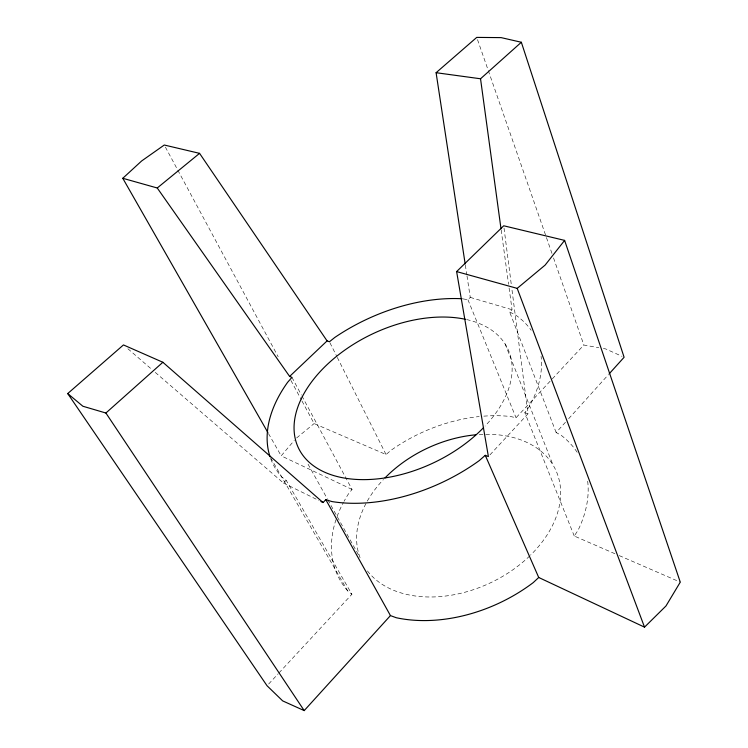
<?xml version="1.0" encoding="UTF-8"?>
<svg xmlns="http://www.w3.org/2000/svg" width="748" height="748" viewBox="0 0 748 748"><rect width="100%" height="100%" fill="white"/><g stroke="black" fill="none" stroke-linecap="round" stroke-linejoin="round"><path stroke-width="0.56" stroke-dasharray="3.74 2.81" d="M614.94 553.726L574.24 536.017L577.97 530.435A134.921 93.631 -25.3 0 0 587.591 480.45M574.24 536.017L524.834 412.672L529.023 406.996A145.71 89.853 -25.3 0 0 541.075 356.31M301.874 395.879L352.056 489.454L348.175 494.335A134.921 93.631 -25.3 0 0 344.071 501.263M352.056 489.454L281.192 455.85L294.301 440.394M577.175 452.288A134.921 93.631 -25.3 0 0 560.953 435.14L556.157 432.55L565.525 422.171M568.648 418.712L608.479 374.58M268.644 684.046L278.163 673.789M278.948 672.938L351.906 594.267L286.175 480.281L281.94 477.159A145.71 89.853 -25.3 0 1 270.729 458.786M489.968 454.859L527.976 413.822L511.903 289.233M483.834 416.15A134.921 93.631 -25.3 0 1 510.463 416.496L516.036 417.758L551.528 379.704M552.314 378.862L583.861 345.034L598.793 347.698M556.157 432.55L509.715 312.112L512.053 309.719L508.743 285.474M155.275 372.401L283.427 483.021L286.175 480.281M463.077 298.901L467.93 299.705L470.258 297.395L466.93 275.507M301.949 400.956L314.113 423.564L386.043 454.532L390.952 450.352A134.921 93.631 -25.3 0 1 479.206 416.561M296.629 437.954L314.113 423.564M603.384 348.521L605.684 348.933L622.055 356.347M470.258 297.395L512.053 309.719M524.834 412.672L527.976 413.822M619.222 555.586L680.278 582.15M509.715 312.112L514.689 314.394A145.71 89.853 -25.3 0 1 531.183 330.289M283.427 483.021L318.863 500.487M270.58 457.692L347.726 590.92L351.906 594.267M127.88 348.746L151.741 369.344M268.476 433.56L281.192 455.85M308.054 464.19L327.278 498.748M327.839 499.767L359.507 556.69M291.954 377.366L301.322 394.851M165.383 147.076L278.172 356.759M290.897 380.395L301.397 399.928M329.962 342.79L336.768 356.366M337.292 357.413L386.043 454.532M467.93 299.705L516.036 417.758M505.134 343.996L553.062 465.069M477.505 39.607L551.996 253.516M553.529 257.92L583.861 345.034M465.35 265.129L466.752 274.348M501.179 230.047L508.584 284.315M504.021 228.084L511.305 284.614M347.726 590.92A134.921 93.631 -25.3 0 1 336.011 519.617M337.077 516.559A134.921 93.631 -25.3 0 1 343.519 502.273M479.244 434.532A107.254 74.342 -25.3 0 1 556.428 471.633A107.254 74.342 -25.3 0 1 530.547 555.128M529.734 555.914A107.254 74.342 -25.3 0 1 366.632 569.854M360.069 557.709A107.254 74.342 -25.3 0 1 383.453 479.524M466.64 319.564A115.818 71.322 -25.3 0 1 485.078 426.07"/><path stroke-width="1.12" d="M456.617 271.58L503.722 225.784L564.618 240.389L545.114 265.11L517.205 288.373L456.617 271.58L488.388 456.57L485.265 455.317L479.234 460.618A145.71 89.853 -25.3 0 1 331.869 501.553L325.829 499.692L323.033 502.534L320.948 501.515M609.265 373.71L624.103 357.273L521.347 42.262L501.151 37.624L476.738 37.4L436.093 72.706L465.172 263.979M323.033 502.534L162.877 362.275L123.457 344.931L67.722 393.56L267.055 685.757L282.679 700.895L304.202 710.6L390.447 615.595L396.244 617.726A134.921 93.631 -25.3 0 0 533.259 582.589L538.719 577.484L644.524 627.151L665.972 605.974L680.278 582.15L564.618 240.389M327.082 340.901L199.566 153.349L164.279 145.018L141.634 160.97L122.784 178.286L157.248 187.991L289.635 376.431L327.082 340.901L329.438 341.752L334.795 337.451A145.71 89.853 -25.3 0 1 462.105 298.742M436.093 72.706L480.534 78.774L521.347 42.262M67.722 393.56L82.888 406.248L105.898 413.018L162.877 362.275M157.248 187.991L199.566 153.349M289.635 376.431L291.954 377.366L287.615 382.312A145.71 89.853 -25.3 0 0 270 456.682M105.898 413.018L304.202 710.6M122.784 178.286L267.896 432.55M325.829 499.692L390.447 615.595M485.265 455.317L538.719 577.484M517.205 288.373L644.524 627.151M480.534 78.774L501.02 228.888M385.042 477.869A107.254 74.342 -25.3 0 1 475.719 434.803M483.591 427.622A115.818 71.322 -25.3 0 1 333.131 475.391A115.818 71.322 -25.3 0 1 316.498 375.758A115.818 71.322 -25.3 0 1 465.518 319.312"/></g></svg>
